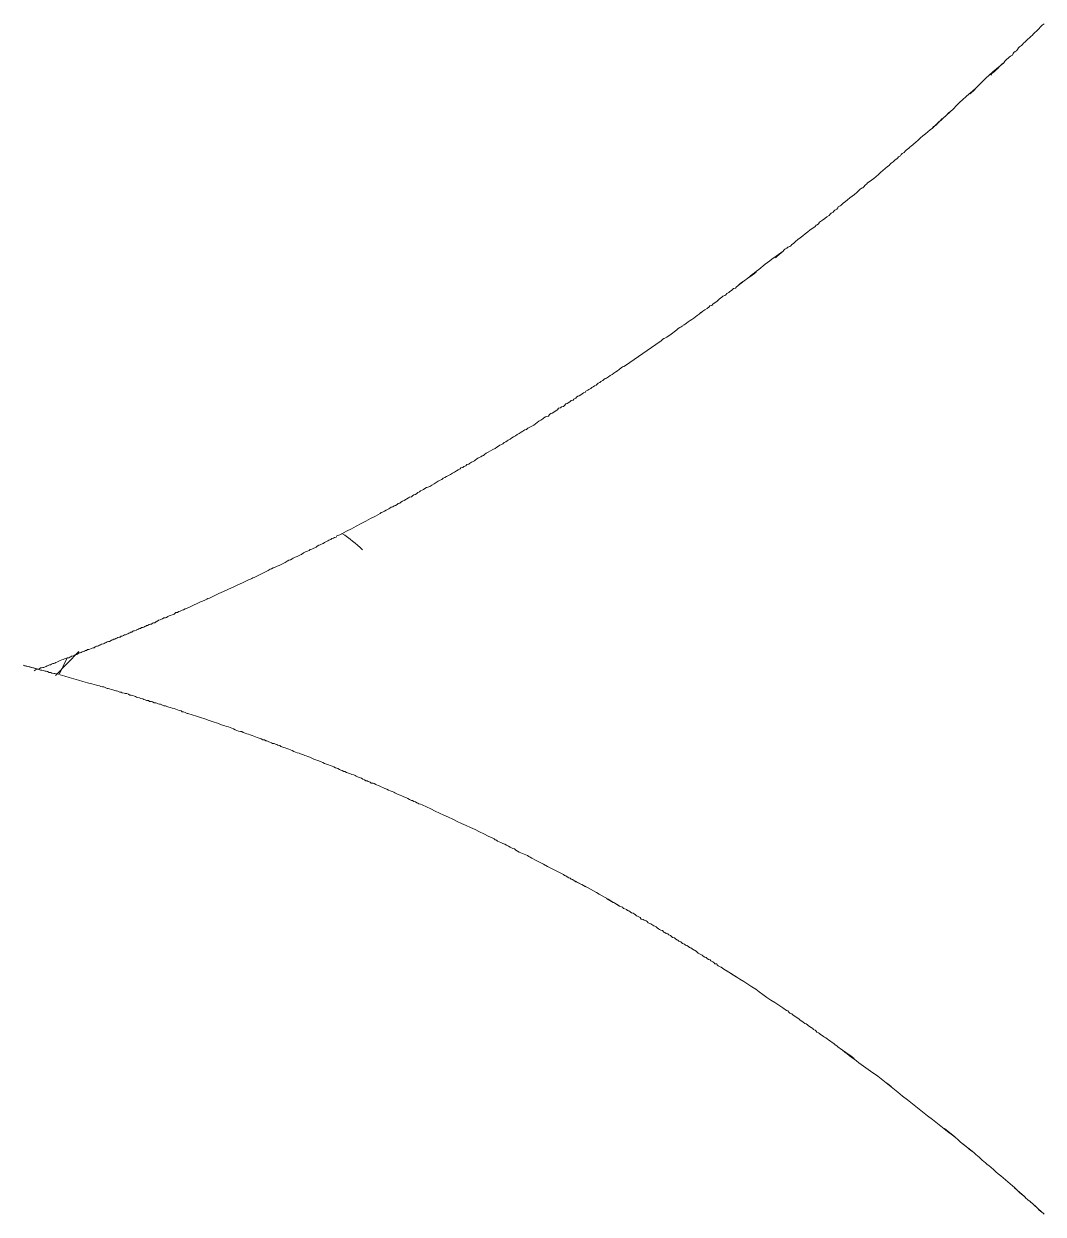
# Model space of a CAD drawing. Header units: millimetres. Extents: x 5194 to 16594, y 329 to 7592.
# Drawn here: x 11557.2 to 11604.9, y 3672.6 to 3728.3 of the extents above; entities that cross this region are included whole.
import ezdxf

# ---------------------------------------------------------------- set-up
doc = ezdxf.new("R2010")
doc.units = ezdxf.units.MM
doc.header["$MEASUREMENT"] = 0
doc.layers.add('PDF_Geometry', color=7, linetype='Continuous', true_color=0x231f20)

msp = doc.modelspace()

# ---------------------------------------------------------------- linework, layer by layer
at = {"layer": 'PDF_Geometry', "color": 0, "lineweight": 9}
for p, q in [((11604.752, 3728.1), (11604.707, 3728.055)), ((11604.797, 3728.168), (11604.752, 3728.1)), ((11604.842, 3728.213), (11604.797, 3728.168)), ((11604.887, 3728.258), (11604.842, 3728.213)), ((11604.977, 3728.325), (11604.887, 3728.258)), ((11604.01, 3727.426), (11603.965, 3727.358)), ((11604.37, 3727.741), (11604.302, 3727.673)), ((11604.415, 3727.786), (11604.37, 3727.741)), ((11603.493, 3726.864), (11603.403, 3726.819)), ((11603.537, 3726.931), (11603.493, 3726.864)), ((11603.83, 3727.246), (11603.785, 3727.201)), ((11603.92, 3727.313), (11603.83, 3727.246)), ((11603.965, 3727.358), (11603.92, 3727.313)), ((11602.863, 3726.301), (11602.818, 3726.234)), ((11602.908, 3726.346), (11602.863, 3726.301)), ((11602.953, 3726.391), (11602.908, 3726.346)), ((11603.02, 3726.459), (11602.953, 3726.391)), ((11603.088, 3726.504), (11603.02, 3726.459)), ((11602.818, 3726.234), (11602.75, 3726.189)), ((11599.872, 3723.558), (11600.591, 3724.21)), ((11600.254, 3723.917), (11599.759, 3723.445)), ((11599.759, 3723.445), (11599.804, 3723.513)), ((11599.804, 3723.513), (11599.872, 3723.558)), ((11600.187, 3723.872), (11600.254, 3723.917)), ((11598.522, 3722.411), (11598.477, 3722.366)), ((11598.59, 3722.456), (11598.522, 3722.411)), ((11598.657, 3722.501), (11598.59, 3722.456)), ((11598.702, 3722.546), (11598.657, 3722.501)), ((11598.77, 3722.613), (11598.702, 3722.546)), ((11598.837, 3722.658), (11598.77, 3722.613)), ((11598.882, 3722.703), (11598.837, 3722.658)), ((11597.915, 3721.871), (11597.825, 3721.803)), ((11597.96, 3721.916), (11597.915, 3721.871)), ((11598.005, 3721.961), (11597.96, 3721.916)), ((11598.095, 3722.006), (11598.005, 3721.961)), ((11598.14, 3722.051), (11598.095, 3722.006)), ((11598.163, 3722.096), (11598.14, 3722.051)), ((11598.253, 3722.141), (11598.163, 3722.096)), ((11598.297, 3722.208), (11598.253, 3722.141)), ((11598.342, 3722.253), (11598.297, 3722.208)), ((11598.432, 3722.298), (11598.342, 3722.253)), ((11598.477, 3722.366), (11598.432, 3722.298)), ((11597.735, 3721.691), (11597.645, 3721.646)), ((11597.78, 3721.759), (11597.735, 3721.691)), ((11597.825, 3721.803), (11597.78, 3721.759)), ((11596.611, 3720.769), (11596.543, 3720.702)), ((11596.678, 3720.836), (11596.611, 3720.769)), ((11596.723, 3720.881), (11596.678, 3720.836)), ((11596.791, 3720.926), (11596.723, 3720.881)), ((11596.363, 3720.567), (11596.318, 3720.522)), ((11596.431, 3720.634), (11596.363, 3720.567)), ((11596.498, 3720.657), (11596.431, 3720.634)), ((11596.543, 3720.702), (11596.498, 3720.657)), ((11595.194, 3719.6), (11595.149, 3719.555)), ((11595.284, 3719.645), (11595.194, 3719.6)), ((11595.329, 3719.712), (11595.284, 3719.645)), ((11595.351, 3719.757), (11595.329, 3719.712)), ((11595.441, 3719.802), (11595.351, 3719.757)), ((11595.486, 3719.847), (11595.441, 3719.802)), ((11594.519, 3719.082), (11594.474, 3719.037)), ((11594.969, 3719.42), (11594.924, 3719.352)), ((11595.014, 3719.465), (11594.969, 3719.42)), ((11595.104, 3719.51), (11595.014, 3719.465)), ((11595.149, 3719.555), (11595.104, 3719.51)), ((11594.317, 3718.902), (11594.272, 3718.835)), ((11594.362, 3718.925), (11594.317, 3718.902)), ((11594.429, 3718.97), (11594.362, 3718.925)), ((11594.474, 3719.037), (11594.429, 3718.97)), ((11593.125, 3717.935), (11593.08, 3717.913)), ((11593.17, 3718.003), (11593.125, 3717.935)), ((11593.26, 3718.048), (11593.17, 3718.003)), ((11593.305, 3718.093), (11593.26, 3718.048)), ((11593.35, 3718.138), (11593.305, 3718.093)), ((11592.81, 3717.733), (11592.765, 3717.688)), ((11592.855, 3717.778), (11592.81, 3717.733)), ((11592.945, 3717.823), (11592.855, 3717.778)), ((11592.99, 3717.868), (11592.945, 3717.823)), ((11593.08, 3717.913), (11592.99, 3717.868)), ((11590.944, 3716.294), (11590.584, 3716.024)), ((11591.011, 3716.339), (11590.944, 3716.294)), ((11591.056, 3716.384), (11591.011, 3716.339)), ((11591.123, 3716.429), (11591.056, 3716.384)), ((11590.134, 3715.709), (11590.089, 3715.641)), ((11590.224, 3715.754), (11590.134, 3715.709)), ((11590.269, 3715.799), (11590.224, 3715.754)), ((11590.359, 3715.844), (11590.269, 3715.799)), ((11590.404, 3715.889), (11590.359, 3715.844)), ((11590.449, 3715.934), (11590.404, 3715.889)), ((11590.539, 3715.956), (11590.449, 3715.934)), ((11590.584, 3716.024), (11590.539, 3715.956)), ((11589.437, 3715.147), (11589.347, 3715.124)), ((11589.482, 3715.214), (11589.437, 3715.147)), ((11589.549, 3715.259), (11589.482, 3715.214)), ((11589.617, 3715.304), (11589.549, 3715.259)), ((11589.684, 3715.349), (11589.617, 3715.304)), ((11589.729, 3715.394), (11589.684, 3715.349)), ((11589.774, 3715.439), (11589.729, 3715.394)), ((11589.842, 3715.484), (11589.774, 3715.439)), ((11589.909, 3715.529), (11589.842, 3715.484)), ((11589.954, 3715.574), (11589.909, 3715.529)), ((11590.044, 3715.619), (11589.954, 3715.574)), ((11590.089, 3715.641), (11590.044, 3715.619)), ((11589.347, 3715.124), (11589.302, 3715.079)), ((11587.055, 3713.482), (11587.01, 3713.46)), ((11587.122, 3713.55), (11587.055, 3713.482)), ((11587.19, 3713.595), (11587.122, 3713.55)), ((11587.235, 3713.617), (11587.19, 3713.595)), ((11587.325, 3713.662), (11587.235, 3713.617)), ((11585.256, 3712.268), (11585.188, 3712.223)), ((11585.323, 3712.29), (11585.256, 3712.268)), ((11585.391, 3712.335), (11585.323, 3712.29)), ((11583.772, 3711.256), (11583.682, 3711.211)), ((11583.817, 3711.301), (11583.772, 3711.256)), ((11583.884, 3711.346), (11583.817, 3711.301)), ((11583.951, 3711.391), (11583.884, 3711.346)), ((11584.019, 3711.413), (11583.951, 3711.391)), ((11584.064, 3711.458), (11584.019, 3711.413)), ((11584.109, 3711.503), (11584.064, 3711.458)), ((11584.199, 3711.548), (11584.109, 3711.503)), ((11584.244, 3711.593), (11584.199, 3711.548)), ((11584.334, 3711.638), (11584.244, 3711.593)), ((11584.379, 3711.683), (11584.334, 3711.638)), ((11584.446, 3711.728), (11584.379, 3711.683)), ((11584.514, 3711.751), (11584.446, 3711.728)), ((11582.849, 3710.694), (11582.805, 3710.649)), ((11582.939, 3710.716), (11582.849, 3710.694)), ((11582.984, 3710.761), (11582.939, 3710.716)), ((11583.074, 3710.806), (11582.984, 3710.761)), ((11583.097, 3710.851), (11583.074, 3710.806)), ((11583.164, 3710.896), (11583.097, 3710.851)), ((11583.232, 3710.918), (11583.164, 3710.896)), ((11583.299, 3710.963), (11583.232, 3710.918)), ((11583.367, 3711.008), (11583.299, 3710.963)), ((11583.434, 3711.053), (11583.367, 3711.008)), ((11583.502, 3711.076), (11583.434, 3711.053)), ((11583.547, 3711.143), (11583.502, 3711.076)), ((11583.637, 3711.188), (11583.547, 3711.143)), ((11583.682, 3711.211), (11583.637, 3711.188)), ((11582.04, 3710.154), (11581.972, 3710.109)), ((11582.107, 3710.199), (11582.04, 3710.154)), ((11582.175, 3710.244), (11582.107, 3710.199)), ((11582.22, 3710.266), (11582.175, 3710.244)), ((11582.265, 3710.334), (11582.22, 3710.266)), ((11582.355, 3710.356), (11582.265, 3710.334)), ((11582.4, 3710.401), (11582.355, 3710.356)), ((11582.49, 3710.424), (11582.4, 3710.401)), ((11582.535, 3710.469), (11582.49, 3710.424)), ((11582.602, 3710.536), (11582.535, 3710.469)), ((11582.67, 3710.559), (11582.602, 3710.536)), ((11582.737, 3710.604), (11582.67, 3710.559)), ((11582.805, 3710.649), (11582.737, 3710.604)), ((11581.568, 3709.884), (11581.523, 3709.839)), ((11581.658, 3709.929), (11581.568, 3709.884)), ((11581.703, 3709.951), (11581.658, 3709.929)), ((11581.792, 3709.974), (11581.703, 3709.951)), ((11581.837, 3710.041), (11581.792, 3709.974)), ((11581.905, 3710.086), (11581.837, 3710.041)), ((11581.972, 3710.109), (11581.905, 3710.086)), ((11580.758, 3709.344), (11580.691, 3709.322)), ((11580.825, 3709.412), (11580.758, 3709.344)), ((11579.521, 3708.602), (11579.454, 3708.557)), ((11579.589, 3708.647), (11579.521, 3708.602)), ((11579.656, 3708.67), (11579.589, 3708.647)), ((11579.723, 3708.737), (11579.656, 3708.67)), ((11579.791, 3708.76), (11579.723, 3708.737)), ((11579.858, 3708.805), (11579.791, 3708.76)), ((11579.903, 3708.849), (11579.858, 3708.805)), ((11579.993, 3708.894), (11579.903, 3708.849)), ((11578.374, 3707.927), (11578.329, 3707.882)), ((11578.419, 3707.95), (11578.374, 3707.927)), ((11578.487, 3707.995), (11578.419, 3707.95)), ((11578.554, 3708.04), (11578.487, 3707.995)), ((11578.622, 3708.062), (11578.554, 3708.04)), ((11578.689, 3708.107), (11578.622, 3708.062)), ((11578.756, 3708.13), (11578.689, 3708.107)), ((11577.699, 3707.545), (11577.654, 3707.5)), ((11577.789, 3707.568), (11577.699, 3707.545)), ((11577.834, 3707.613), (11577.789, 3707.568)), ((11577.924, 3707.635), (11577.834, 3707.613)), ((11577.969, 3707.703), (11577.924, 3707.635)), ((11578.059, 3707.725), (11577.969, 3707.703)), ((11578.104, 3707.748), (11578.059, 3707.725)), ((11578.194, 3707.815), (11578.104, 3707.748)), ((11578.239, 3707.837), (11578.194, 3707.815)), ((11578.329, 3707.882), (11578.239, 3707.837)), ((11576.867, 3707.073), (11576.8, 3707.005)), ((11576.935, 3707.095), (11576.867, 3707.073)), ((11575.428, 3706.241), (11575.383, 3706.196)), ((11575.496, 3706.286), (11575.428, 3706.241)), ((11575.563, 3706.308), (11575.496, 3706.286)), ((11575.63, 3706.353), (11575.563, 3706.308)), ((11575.675, 3706.398), (11575.63, 3706.353)), ((11575.765, 3706.421), (11575.675, 3706.398)), ((11575.81, 3706.466), (11575.765, 3706.421)), ((11575.878, 3706.511), (11575.81, 3706.466)), ((11575.945, 3706.533), (11575.878, 3706.511)), ((11576.013, 3706.578), (11575.945, 3706.533)), ((11576.08, 3706.623), (11576.013, 3706.578)), ((11574.439, 3705.701), (11574.371, 3705.656)), ((11574.506, 3705.723), (11574.439, 3705.701)), ((11574.573, 3705.768), (11574.506, 3705.723)), ((11574.641, 3705.791), (11574.573, 3705.768)), ((11574.708, 3705.836), (11574.641, 3705.791)), ((11574.753, 3705.881), (11574.708, 3705.836)), ((11574.843, 3705.903), (11574.753, 3705.881)), ((11574.888, 3705.948), (11574.843, 3705.903)), ((11574.956, 3705.993), (11574.888, 3705.948)), ((11575.046, 3706.016), (11574.956, 3705.993)), ((11575.113, 3706.061), (11575.046, 3706.016)), ((11575.158, 3706.106), (11575.113, 3706.061)), ((11575.248, 3706.151), (11575.158, 3706.106)), ((11575.293, 3706.173), (11575.248, 3706.151)), ((11575.383, 3706.196), (11575.293, 3706.173)), ((11573.966, 3705.454), (11573.921, 3705.409)), ((11574.034, 3705.476), (11573.966, 3705.454)), ((11574.124, 3705.521), (11574.034, 3705.476)), ((11574.191, 3705.566), (11574.124, 3705.521)), ((11574.236, 3705.589), (11574.191, 3705.566)), ((11574.326, 3705.634), (11574.236, 3705.589)), ((11574.371, 3705.656), (11574.326, 3705.634)), ((11571.245, 3704.014), (11571.2, 3703.992)), ((11571.313, 3704.059), (11571.245, 3704.014)), ((11571.38, 3704.082), (11571.313, 3704.059)), ((11571.47, 3704.127), (11571.38, 3704.082)), ((11571.515, 3704.172), (11571.47, 3704.127)), ((11571.605, 3704.194), (11571.515, 3704.172)), ((11571.65, 3704.239), (11571.605, 3704.194)), ((11571.74, 3704.262), (11571.65, 3704.239)), ((11571.785, 3704.284), (11571.74, 3704.262)), ((11571.852, 3704.307), (11571.785, 3704.284)), ((11571.897, 3704.374), (11571.852, 3704.307)), ((11571.987, 3704.397), (11571.897, 3704.374)), ((11572.032, 3704.419), (11571.987, 3704.397)), ((11572.122, 3704.464), (11572.032, 3704.419)), ((11570.121, 3703.452), (11570.031, 3703.407)), ((11570.188, 3703.475), (11570.121, 3703.452)), ((11570.233, 3703.497), (11570.188, 3703.475)), ((11570.323, 3703.565), (11570.233, 3703.497)), ((11570.368, 3703.587), (11570.323, 3703.565)), ((11570.458, 3703.632), (11570.368, 3703.587)), ((11570.525, 3703.654), (11570.458, 3703.632)), ((11570.593, 3703.677), (11570.525, 3703.654)), ((11570.638, 3703.722), (11570.593, 3703.677)), ((11570.728, 3703.744), (11570.638, 3703.722)), ((11570.818, 3703.789), (11570.728, 3703.744)), ((11570.863, 3703.812), (11570.818, 3703.789)), ((11570.93, 3703.834), (11570.863, 3703.812)), ((11570.975, 3703.879), (11570.93, 3703.834)), ((11571.043, 3703.924), (11570.975, 3703.879)), ((11571.11, 3703.947), (11571.043, 3703.924)), ((11571.2, 3703.992), (11571.11, 3703.947)), ((11569.716, 3703.25), (11569.648, 3703.227)), ((11569.806, 3703.295), (11569.716, 3703.25)), ((11569.851, 3703.317), (11569.806, 3703.295)), ((11569.941, 3703.362), (11569.851, 3703.317)), ((11569.986, 3703.385), (11569.941, 3703.362)), ((11570.031, 3703.407), (11569.986, 3703.385)), ((11567.917, 3702.373), (11567.827, 3702.328)), ((11567.962, 3702.395), (11567.917, 3702.373)), ((11568.029, 3702.418), (11567.962, 3702.395)), ((11568.839, 3702.822), (11568.771, 3702.8)), ((11568.906, 3702.867), (11568.839, 3702.822)), ((11567.759, 3702.305), (11567.692, 3702.283)), ((11567.827, 3702.328), (11567.759, 3702.305)), ((11565.803, 3701.406), (11565.713, 3701.361)), ((11565.848, 3701.428), (11565.803, 3701.406)), ((11565.938, 3701.451), (11565.848, 3701.428)), ((11564.116, 3700.641), (11564.183, 3700.663)), ((11564.183, 3700.663), (11564.273, 3700.708)), ((11564.273, 3700.708), (11564.318, 3700.731)), ((11564.318, 3700.731), (11564.363, 3700.776)), ((11564.363, 3700.776), (11564.431, 3700.776)), ((11564.431, 3700.776), (11564.498, 3700.821)), ((11564.498, 3700.821), (11564.566, 3700.843)), ((11564.566, 3700.843), (11564.656, 3700.888)), ((11564.656, 3700.888), (11564.723, 3700.911)), ((11564.723, 3700.911), (11564.791, 3700.956)), ((11564.791, 3700.956), (11564.881, 3700.978)), ((11564.881, 3700.978), (11564.926, 3701.001)), ((11562.857, 3700.101), (11562.902, 3700.124)), ((11562.902, 3700.124), (11562.947, 3700.146)), ((11562.947, 3700.146), (11562.991, 3700.169)), ((11562.991, 3700.169), (11563.036, 3700.169)), ((11563.036, 3700.169), (11563.104, 3700.214)), ((11563.104, 3700.214), (11563.171, 3700.236)), ((11563.171, 3700.236), (11563.216, 3700.236)), ((11563.216, 3700.236), (11563.261, 3700.281)), ((11563.261, 3700.281), (11563.306, 3700.304)), ((11563.306, 3700.304), (11563.374, 3700.304)), ((11563.374, 3700.304), (11563.419, 3700.349)), ((11563.419, 3700.349), (11563.441, 3700.349)), ((11563.441, 3700.349), (11563.509, 3700.394)), ((11563.509, 3700.394), (11563.554, 3700.416)), ((11563.554, 3700.416), (11563.621, 3700.439)), ((11563.621, 3700.439), (11563.689, 3700.461)), ((11563.689, 3700.461), (11563.734, 3700.483)), ((11563.734, 3700.483), (11563.801, 3700.528)), ((11563.801, 3700.528), (11563.869, 3700.528)), ((11563.869, 3700.528), (11563.914, 3700.551)), ((11563.914, 3700.551), (11563.981, 3700.596)), ((11563.981, 3700.596), (11564.048, 3700.618)), ((11564.048, 3700.618), (11564.116, 3700.641)), ((11561.507, 3699.539), (11561.552, 3699.561)), ((11561.552, 3699.561), (11561.597, 3699.584)), ((11561.597, 3699.584), (11561.642, 3699.606)), ((11561.642, 3699.606), (11561.71, 3699.629)), ((11561.71, 3699.629), (11561.755, 3699.629)), ((11561.755, 3699.629), (11561.8, 3699.674)), ((11561.8, 3699.674), (11561.845, 3699.674)), ((11561.845, 3699.674), (11561.912, 3699.696)), ((11561.912, 3699.696), (11561.957, 3699.741)), ((11561.957, 3699.741), (11562.002, 3699.741)), ((11562.002, 3699.741), (11562.069, 3699.764)), ((11562.069, 3699.764), (11562.114, 3699.786)), ((11562.114, 3699.786), (11562.159, 3699.809)), ((11562.159, 3699.809), (11562.204, 3699.831)), ((11562.204, 3699.831), (11562.249, 3699.854)), ((11562.249, 3699.854), (11562.294, 3699.854)), ((11562.294, 3699.854), (11562.339, 3699.899)), ((11562.339, 3699.899), (11562.384, 3699.921)), ((11562.384, 3699.921), (11562.429, 3699.921)), ((11562.429, 3699.921), (11562.497, 3699.944)), ((11562.497, 3699.944), (11562.519, 3699.966)), ((11562.519, 3699.966), (11562.587, 3699.989)), ((11562.587, 3699.989), (11562.632, 3700.011)), ((11562.632, 3700.011), (11562.654, 3700.034)), ((11562.654, 3700.034), (11562.699, 3700.034)), ((11562.699, 3700.034), (11562.744, 3700.079)), ((11562.744, 3700.079), (11562.812, 3700.079)), ((11562.812, 3700.079), (11562.857, 3700.101)), ((11560.09, 3698.977), (11560.135, 3698.999)), ((11560.135, 3698.999), (11560.18, 3698.999)), ((11560.18, 3698.999), (11560.225, 3699.044)), ((11560.225, 3699.044), (11560.293, 3699.044)), ((11560.293, 3699.044), (11560.338, 3699.067)), ((11560.338, 3699.067), (11560.405, 3699.089)), ((11560.405, 3699.089), (11560.45, 3699.112)), ((11560.45, 3699.112), (11560.495, 3699.134)), ((11560.495, 3699.134), (11560.54, 3699.134)), ((11560.54, 3699.134), (11560.585, 3699.179)), ((11560.585, 3699.179), (11560.653, 3699.202)), ((11560.653, 3699.202), (11560.698, 3699.202)), ((11560.698, 3699.202), (11560.743, 3699.224)), ((11560.743, 3699.224), (11560.788, 3699.247)), ((11560.788, 3699.247), (11560.833, 3699.269)), ((11560.833, 3699.269), (11560.878, 3699.292)), ((11560.878, 3699.292), (11560.967, 3699.314)), ((11560.967, 3699.314), (11561.012, 3699.337)), ((11561.012, 3699.337), (11561.057, 3699.359)), ((11561.057, 3699.359), (11561.102, 3699.382)), ((11561.102, 3699.382), (11561.147, 3699.404)), ((11561.147, 3699.404), (11561.215, 3699.426)), ((11561.215, 3699.426), (11561.26, 3699.426)), ((11561.26, 3699.426), (11561.327, 3699.471)), ((11561.327, 3699.471), (11561.372, 3699.494)), ((11561.372, 3699.494), (11561.417, 3699.494)), ((11561.417, 3699.494), (11561.462, 3699.539)), ((11561.462, 3699.539), (11561.507, 3699.539)), ((11558.741, 3698.437), (11558.696, 3698.414)), ((11559.827, 3698.959), (11558.725, 3697.834)), ((11558.899, 3697.881), (11559.281, 3698.662)), ((11559.281, 3698.662), (11559.348, 3698.662)), ((11559.348, 3698.662), (11559.393, 3698.684)), ((11559.393, 3698.684), (11559.438, 3698.707)), ((11559.438, 3698.707), (11559.483, 3698.729)), ((11559.483, 3698.729), (11559.551, 3698.752)), ((11559.551, 3698.752), (11559.596, 3698.752)), ((11559.596, 3698.752), (11559.641, 3698.797)), ((11559.641, 3698.797), (11559.686, 3698.819)), ((11559.686, 3698.819), (11559.731, 3698.819)), ((11559.731, 3698.819), (11559.776, 3698.842)), ((11559.776, 3698.842), (11559.821, 3698.887)), ((11559.821, 3698.887), (11559.888, 3698.887)), ((11559.888, 3698.887), (11559.933, 3698.909)), ((11559.933, 3698.909), (11559.978, 3698.932)), ((11559.978, 3698.932), (11560.045, 3698.954)), ((11560.045, 3698.954), (11560.09, 3698.977)), ((11557.212, 3698.309), (11557.954, 3698.106)), ((11557.774, 3698.077), (11557.729, 3698.055)), ((11557.796, 3698.1), (11557.774, 3698.077)), ((11557.886, 3698.122), (11557.796, 3698.1)), ((11557.931, 3698.122), (11557.886, 3698.122)), ((11557.976, 3698.145), (11557.931, 3698.122)), ((11557.954, 3698.106), (11558.022, 3698.084)), ((11558.021, 3698.19), (11557.976, 3698.145)), ((11558.066, 3698.19), (11558.021, 3698.19)), ((11558.022, 3698.084), (11558.089, 3698.084)), ((11558.134, 3698.212), (11558.066, 3698.19)), ((11558.089, 3698.084), (11558.156, 3698.061)), ((11558.179, 3698.212), (11558.134, 3698.212)), ((11558.156, 3698.061), (11558.246, 3698.039)), ((11558.246, 3698.235), (11558.179, 3698.212)), ((11558.291, 3698.257), (11558.246, 3698.235)), ((11558.246, 3698.039), (11558.291, 3698.039)), ((11558.336, 3698.28), (11558.291, 3698.257)), ((11558.291, 3698.039), (11558.359, 3698.016)), ((11558.381, 3698.302), (11558.336, 3698.28)), ((11558.359, 3698.016), (11558.426, 3697.971)), ((11558.449, 3698.325), (11558.381, 3698.302)), ((11558.426, 3697.971), (11558.516, 3697.971)), ((11558.494, 3698.325), (11558.449, 3698.325)), ((11558.539, 3698.369), (11558.494, 3698.325)), ((11558.516, 3697.971), (11558.561, 3697.949)), ((11558.606, 3698.392), (11558.539, 3698.369)), ((11558.561, 3697.949), (11558.651, 3697.926)), ((11558.651, 3698.392), (11558.606, 3698.392)), ((11558.696, 3698.414), (11558.651, 3698.392)), ((11558.651, 3697.926), (11558.696, 3697.926)), ((11558.696, 3697.926), (11558.764, 3697.904)), ((11558.764, 3697.904), (11558.831, 3697.904)), ((11558.831, 3697.904), (11558.899, 3697.881)), ((11560.653, 3697.387), (11560.698, 3697.364)), ((11560.698, 3697.364), (11560.788, 3697.342)), ((11560.788, 3697.342), (11560.855, 3697.319)), ((11560.855, 3697.319), (11560.923, 3697.297)), ((11560.923, 3697.297), (11560.99, 3697.297)), ((11560.99, 3697.297), (11561.058, 3697.274)), ((11561.058, 3697.274), (11561.148, 3697.229)), ((11561.148, 3697.229), (11561.193, 3697.229)), ((11561.193, 3697.229), (11561.26, 3697.207)), ((11561.26, 3697.207), (11561.327, 3697.184)), ((11561.327, 3697.184), (11561.417, 3697.162)), ((11561.417, 3697.162), (11561.462, 3697.139)), ((11561.462, 3697.139), (11561.552, 3697.117)), ((11561.552, 3697.117), (11561.575, 3697.117)), ((11561.575, 3697.117), (11561.642, 3697.094)), ((11561.642, 3697.094), (11561.732, 3697.049)), ((11561.732, 3697.049), (11561.8, 3697.049)), ((11561.8, 3697.049), (11561.845, 3697.027)), ((11561.845, 3697.027), (11561.935, 3697.004)), ((11561.935, 3697.004), (11561.98, 3696.982)), ((11561.98, 3696.982), (11562.07, 3696.982)), ((11562.07, 3696.982), (11562.137, 3696.959)), ((11562.137, 3696.959), (11562.205, 3696.914)), ((11562.205, 3696.914), (11562.272, 3696.914)), ((11562.272, 3696.914), (11562.339, 3696.892)), ((11562.339, 3696.892), (11562.429, 3696.869)), ((11562.429, 3696.869), (11562.474, 3696.847)), ((11562.474, 3696.847), (11562.519, 3696.824)), ((11562.519, 3696.824), (11562.587, 3696.802)), ((11562.587, 3696.802), (11562.654, 3696.78)), ((11562.654, 3696.78), (11562.722, 3696.757)), ((11562.722, 3696.757), (11562.812, 3696.735)), ((11562.812, 3696.735), (11562.857, 3696.712)), ((11562.857, 3696.712), (11562.924, 3696.69)), ((11562.924, 3696.69), (11562.992, 3696.667)), ((11562.992, 3696.667), (11563.082, 3696.667)), ((11563.082, 3696.667), (11563.127, 3696.622)), ((11563.127, 3696.622), (11563.217, 3696.622)), ((11563.217, 3696.622), (11563.262, 3696.6)), ((11563.262, 3696.6), (11563.351, 3696.555)), ((11563.351, 3696.555), (11563.419, 3696.555)), ((11563.419, 3696.555), (11563.464, 3696.532)), ((11563.464, 3696.532), (11563.531, 3696.51)), ((11563.531, 3696.51), (11563.599, 3696.487)), ((11563.599, 3696.487), (11563.644, 3696.487)), ((11563.644, 3696.487), (11563.734, 3696.442)), ((11563.734, 3696.442), (11563.801, 3696.42)), ((11563.801, 3696.42), (11563.869, 3696.42)), ((11563.869, 3696.42), (11563.936, 3696.375)), ((11564.611, 3696.172), (11564.656, 3696.127)), ((11564.656, 3696.127), (11564.723, 3696.127)), ((11564.723, 3696.127), (11564.791, 3696.105)), ((11564.791, 3696.105), (11564.881, 3696.06)), ((11564.881, 3696.06), (11564.926, 3696.06)), ((11566.5, 3695.52), (11566.59, 3695.498)), ((11566.59, 3695.498), (11566.657, 3695.475)), ((11566.657, 3695.475), (11566.725, 3695.453)), ((11567.377, 3695.205), (11567.445, 3695.205)), ((11567.445, 3695.205), (11567.512, 3695.16)), ((11568.164, 3694.935), (11568.209, 3694.913)), ((11568.209, 3694.913), (11568.299, 3694.89)), ((11568.299, 3694.89), (11568.344, 3694.868)), ((11568.344, 3694.868), (11568.434, 3694.823)), ((11568.434, 3694.823), (11568.502, 3694.823)), ((11568.502, 3694.823), (11568.569, 3694.778)), ((11568.569, 3694.778), (11568.614, 3694.778)), ((11568.614, 3694.778), (11568.704, 3694.733)), ((11568.704, 3694.733), (11568.749, 3694.711)), ((11568.749, 3694.711), (11568.839, 3694.688)), ((11568.839, 3694.688), (11568.884, 3694.643)), ((11568.884, 3694.643), (11568.951, 3694.643)), ((11568.951, 3694.643), (11569.019, 3694.621)), ((11569.019, 3694.621), (11569.086, 3694.598)), ((11569.086, 3694.598), (11569.131, 3694.576)), ((11569.131, 3694.576), (11569.221, 3694.553)), ((11569.221, 3694.553), (11569.266, 3694.508)), ((11569.266, 3694.508), (11569.356, 3694.486)), ((11569.356, 3694.486), (11569.401, 3694.463)), ((11569.401, 3694.463), (11569.469, 3694.441)), ((11570.121, 3694.193), (11570.188, 3694.171)), ((11570.188, 3694.171), (11570.233, 3694.148)), ((11570.233, 3694.148), (11570.323, 3694.126)), ((11570.323, 3694.126), (11570.391, 3694.081)), ((11571.043, 3693.833), (11571.11, 3693.811)), ((11571.11, 3693.811), (11571.155, 3693.788)), ((11571.83, 3693.519), (11571.897, 3693.496)), ((11571.897, 3693.496), (11571.942, 3693.474)), ((11571.942, 3693.474), (11572.01, 3693.429)), ((11572.01, 3693.429), (11572.077, 3693.406)), ((11572.077, 3693.406), (11572.145, 3693.384)), ((11572.145, 3693.384), (11572.212, 3693.339)), ((11572.212, 3693.339), (11572.257, 3693.339)), ((11572.257, 3693.339), (11572.347, 3693.294)), ((11572.347, 3693.294), (11572.392, 3693.271)), ((11572.392, 3693.271), (11572.482, 3693.249)), ((11572.482, 3693.249), (11572.527, 3693.226)), ((11572.527, 3693.226), (11572.595, 3693.204)), ((11572.595, 3693.204), (11572.685, 3693.181)), ((11572.685, 3693.181), (11572.752, 3693.159)), ((11572.752, 3693.159), (11572.797, 3693.114)), ((11572.797, 3693.114), (11572.864, 3693.091)), ((11572.864, 3693.091), (11572.909, 3693.069)), ((11572.909, 3693.069), (11572.999, 3693.046)), ((11572.999, 3693.046), (11573.044, 3693.024)), ((11573.044, 3693.024), (11573.112, 3692.979)), ((11573.112, 3692.979), (11573.179, 3692.956)), ((11573.179, 3692.956), (11573.247, 3692.911)), ((11573.247, 3692.911), (11573.314, 3692.911)), ((11573.314, 3692.911), (11573.359, 3692.866)), ((11573.359, 3692.866), (11573.449, 3692.844)), ((11573.449, 3692.844), (11573.494, 3692.799)), ((11573.494, 3692.799), (11573.584, 3692.799)), ((11573.584, 3692.799), (11573.629, 3692.776)), ((11573.629, 3692.776), (11573.719, 3692.731)), ((11573.719, 3692.731), (11573.742, 3692.709)), ((11573.742, 3692.709), (11573.831, 3692.686)), ((11573.831, 3692.686), (11573.876, 3692.664)), ((11574.551, 3692.372), (11574.596, 3692.349)), ((11574.596, 3692.349), (11574.664, 3692.304)), ((11575.383, 3691.989), (11575.428, 3691.989)), ((11575.428, 3691.989), (11575.496, 3691.944)), ((11575.496, 3691.944), (11575.563, 3691.922)), ((11575.563, 3691.922), (11575.631, 3691.877)), ((11575.631, 3691.877), (11575.676, 3691.854)), ((11575.676, 3691.854), (11575.721, 3691.832)), ((11575.721, 3691.832), (11575.811, 3691.809)), ((11575.811, 3691.809), (11575.878, 3691.787)), ((11579.184, 3690.213), (11579.251, 3690.19)), ((11579.251, 3690.19), (11579.296, 3690.145)), ((11579.296, 3690.145), (11579.364, 3690.123)), ((11579.364, 3690.123), (11579.409, 3690.078)), ((11580.061, 3689.763), (11580.128, 3689.74)), ((11580.128, 3689.74), (11580.196, 3689.718)), ((11580.803, 3689.403), (11580.871, 3689.358)), ((11580.871, 3689.358), (11580.938, 3689.336)), ((11580.938, 3689.336), (11581.006, 3689.291)), ((11582.49, 3688.526), (11582.535, 3688.481)), ((11582.535, 3688.481), (11582.602, 3688.459)), ((11582.602, 3688.459), (11582.67, 3688.414)), ((11582.67, 3688.414), (11582.737, 3688.369)), ((11582.737, 3688.369), (11582.805, 3688.346)), ((11582.805, 3688.346), (11582.85, 3688.301)), ((11582.85, 3688.301), (11582.917, 3688.279)), ((11585.121, 3687.042), (11585.166, 3687.019)), ((11585.166, 3687.019), (11585.256, 3686.997)), ((11585.256, 3686.997), (11585.301, 3686.929)), ((11585.301, 3686.929), (11585.368, 3686.907)), ((11585.368, 3686.907), (11585.436, 3686.884)), ((11585.436, 3686.884), (11585.481, 3686.839)), ((11585.481, 3686.839), (11585.548, 3686.817)), ((11585.548, 3686.817), (11585.616, 3686.772)), ((11585.616, 3686.772), (11585.683, 3686.727)), ((11585.683, 3686.727), (11585.751, 3686.704)), ((11585.751, 3686.704), (11585.796, 3686.682)), ((11585.796, 3686.682), (11585.863, 3686.637)), ((11585.863, 3686.637), (11585.908, 3686.592)), ((11585.908, 3686.592), (11585.953, 3686.569)), ((11585.953, 3686.569), (11586.043, 3686.524)), ((11586.043, 3686.524), (11586.088, 3686.502)), ((11586.088, 3686.502), (11586.133, 3686.434)), ((11586.133, 3686.434), (11586.223, 3686.412)), ((11586.223, 3686.412), (11586.268, 3686.389)), ((11586.268, 3686.389), (11586.358, 3686.345)), ((11586.358, 3686.345), (11586.403, 3686.322)), ((11586.403, 3686.322), (11586.448, 3686.255)), ((11586.448, 3686.255), (11586.538, 3686.232)), ((11586.538, 3686.232), (11586.583, 3686.21)), ((11586.583, 3686.21), (11586.628, 3686.187)), ((11586.628, 3686.187), (11586.718, 3686.12)), ((11586.718, 3686.12), (11586.763, 3686.097)), ((11586.763, 3686.097), (11586.83, 3686.075)), ((11586.83, 3686.075), (11586.875, 3686.03)), ((11586.875, 3686.03), (11586.943, 3685.985)), ((11586.943, 3685.985), (11586.988, 3685.94)), ((11586.988, 3685.94), (11587.055, 3685.917)), ((11587.055, 3685.917), (11587.123, 3685.895)), ((11587.123, 3685.895), (11587.19, 3685.827)), ((11587.19, 3685.827), (11587.235, 3685.805)), ((11587.235, 3685.805), (11587.303, 3685.76)), ((11587.303, 3685.76), (11587.37, 3685.737)), ((11587.37, 3685.737), (11587.415, 3685.692)), ((11587.415, 3685.692), (11587.505, 3685.67)), ((11587.505, 3685.67), (11587.55, 3685.625)), ((11587.55, 3685.625), (11587.595, 3685.58)), ((11587.595, 3685.58), (11587.685, 3685.557)), ((11587.685, 3685.557), (11587.73, 3685.512)), ((11587.73, 3685.512), (11587.797, 3685.467)), ((11587.797, 3685.467), (11587.842, 3685.445)), ((11587.842, 3685.445), (11587.887, 3685.4)), ((11587.887, 3685.4), (11587.977, 3685.377)), ((11587.977, 3685.377), (11588.022, 3685.332)), ((11588.022, 3685.332), (11588.067, 3685.288)), ((11588.067, 3685.288), (11588.157, 3685.265)), ((11588.157, 3685.265), (11588.202, 3685.22)), ((11588.202, 3685.22), (11588.27, 3685.198)), ((11588.27, 3685.198), (11588.337, 3685.153)), ((11588.337, 3685.153), (11588.382, 3685.108)), ((11588.382, 3685.108), (11588.449, 3685.085)), ((11588.449, 3685.085), (11588.517, 3685.04)), ((11588.517, 3685.04), (11588.584, 3684.995)), ((11588.584, 3684.995), (11588.629, 3684.973)), ((11588.629, 3684.973), (11588.697, 3684.928)), ((11588.697, 3684.928), (11588.742, 3684.883)), ((11588.742, 3684.883), (11588.787, 3684.838)), ((11588.787, 3684.838), (11588.854, 3684.815)), ((11588.854, 3684.815), (11588.922, 3684.77)), ((11588.922, 3684.77), (11588.989, 3684.748)), ((11588.989, 3684.748), (11589.034, 3684.703)), ((11589.034, 3684.703), (11589.102, 3684.658)), ((11589.102, 3684.658), (11589.169, 3684.635)), ((11589.169, 3684.635), (11589.214, 3684.59)), ((11589.214, 3684.59), (11589.282, 3684.545)), ((11589.282, 3684.545), (11589.349, 3684.523)), ((11589.349, 3684.523), (11589.394, 3684.478)), ((11589.394, 3684.478), (11589.484, 3684.433)), ((11589.484, 3684.433), (11589.529, 3684.41)), ((11589.529, 3684.41), (11589.574, 3684.343)), ((11589.574, 3684.343), (11589.664, 3684.343)), ((11589.664, 3684.343), (11589.686, 3684.298)), ((11589.686, 3684.298), (11589.731, 3684.253)), ((11589.731, 3684.253), (11589.821, 3684.208)), ((11589.821, 3684.208), (11589.866, 3684.186)), ((11589.866, 3684.186), (11589.934, 3684.141)), ((11589.934, 3684.141), (11590.001, 3684.096)), ((11592.925, 3682.162), (11592.992, 3682.139)), ((11592.992, 3682.139), (11593.037, 3682.072)), ((11593.037, 3682.072), (11593.082, 3682.027)), ((11593.082, 3682.027), (11593.172, 3682.004)), ((11593.172, 3682.004), (11593.217, 3681.959)), ((11593.779, 3681.554), (11593.847, 3681.532)), ((11593.847, 3681.532), (11593.914, 3681.487)), ((11593.914, 3681.487), (11593.959, 3681.442)), ((11593.959, 3681.442), (11594.027, 3681.397)), ((11594.027, 3681.397), (11594.094, 3681.352)), ((11594.094, 3681.352), (11594.139, 3681.329)), ((11594.139, 3681.329), (11594.184, 3681.262)), ((11594.184, 3681.262), (11594.274, 3681.239)), ((11594.274, 3681.239), (11594.319, 3681.194)), ((11594.319, 3681.194), (11594.342, 3681.149)), ((11594.342, 3681.149), (11594.432, 3681.105)), ((11594.432, 3681.105), (11594.477, 3681.082)), ((11594.477, 3681.082), (11594.522, 3681.037)), ((11594.522, 3681.037), (11594.589, 3680.992)), ((11594.589, 3680.992), (11594.657, 3680.947)), ((11594.657, 3680.947), (11594.701, 3680.902)), ((11594.701, 3680.902), (11594.769, 3680.88)), ((11595.331, 3680.452), (11595.399, 3680.407)), ((11595.399, 3680.407), (11595.444, 3680.385)), ((11600.931, 3676.134), (11600.976, 3676.089)), ((11600.976, 3676.089), (11601.021, 3676.044)), ((11601.021, 3676.044), (11601.066, 3675.999)), ((11601.066, 3675.999), (11601.696, 3675.505)), ((11601.696, 3675.505), (11601.741, 3675.46)), ((11601.741, 3675.46), (11601.786, 3675.415)), ((11604.147, 3673.368), (11604.192, 3673.323)), ((11604.192, 3673.323), (11604.237, 3673.278)), ((11604.237, 3673.278), (11604.304, 3673.233)), ((11604.304, 3673.233), (11604.867, 3672.716)), ((11604.867, 3672.716), (11604.934, 3672.671)), ((11604.934, 3672.671), (11604.979, 3672.626))]:
    msp.add_line(p, q, dxfattribs=at)
for centre, major_axis, start_param, end_param in [((11611.108, 3716.417), (-9.112, 9.112), -0.113627, 0.023598), ((11611.953, 3713.117), (11.228, 11.228), 1.480464, 1.582737), ((11611.465, 3691.612), (22.69, 22.69), 1.407522, 1.472015), ((11577.945, 3729.068), (-12.723, 12.723), 2.965692, 3.012195), ((11583.882, 3718.812), (-4.38, 4.38), 2.945204, 3.054187), ((11567.654, 3706.396), (2.647, 2.647), 4.268068, 4.48882), ((11565.407, 3687.998), (-5.279, 5.279), -1.16368, -1.071236), ((11572.243, 3685.79), (4.914, 4.914), 0.316439, 0.429537), ((11567.862, 3658.871), (23.361, 23.361), 0.235719, 0.312237), ((11538.321, 3601.245), (-69.047, 69.047), -1.361136, -1.343119), ((11586.388, 3671.882), (8.608, 8.608), 0.132915, 0.189835), ((11610.608, 3698.947), (-16.949, 16.949), 1.671193, 1.762424), ((11950.701, 4123.193), (401.373, 401.373), 3.254708, 3.263086), ((11566.886, 3632.398), (39.159, 39.159), 0.047374, 0.089399)]:
    msp.add_ellipse(centre, major_axis=major_axis, ratio=1, start_param=start_param, end_param=end_param, dxfattribs=at)
for points in [[(11604.707, 3728.055), (11604.594, 3727.966), (11604.505, 3727.876), (11604.415, 3727.786)], [(11604.302, 3727.673), (11604.19, 3727.583), (11604.122, 3727.493), (11604.01, 3727.426)], [(11603.785, 3727.201), (11603.627, 3726.931), (11603.605, 3727.088), (11603.537, 3726.931)], [(11603.403, 3726.819), (11603.245, 3726.661), (11603.245, 3726.729), (11603.088, 3726.504)], [(11602.75, 3726.189), (11602.615, 3726.031), (11602.57, 3726.054), (11602.48, 3725.919)], [(11601.783, 3725.312), (11601.716, 3725.199), (11601.603, 3725.132), (11601.513, 3725.042)], [(11600.591, 3724.21), (11600.479, 3724.142), (11600.411, 3724.03), (11600.299, 3723.962)], [(11600.187, 3723.872), (11600.119, 3723.783), (11599.984, 3723.693), (11599.939, 3723.603)], [(11599.759, 3723.445), (11599.467, 3723.243), (11599.152, 3722.928), (11598.882, 3722.703)], [(11597.645, 3721.646), (11597.353, 3721.421), (11597.106, 3721.129), (11596.791, 3720.926)], [(11596.318, 3720.522), (11596.049, 3720.274), (11595.734, 3720.072), (11595.486, 3719.847)], [(11594.924, 3719.352), (11594.789, 3719.307), (11594.632, 3719.127), (11594.519, 3719.082)], [(11594.272, 3718.835), (11593.957, 3718.655), (11593.642, 3718.363), (11593.35, 3718.138)], [(11592.765, 3717.688), (11592.653, 3717.598), (11592.495, 3717.463), (11592.405, 3717.373)], [(11591.506, 3716.698), (11591.416, 3716.653), (11591.236, 3716.496), (11591.123, 3716.429)], [(11590.876, 3716.249), (11590.786, 3716.204), (11590.674, 3716.069), (11590.584, 3716.024)], [(11589.302, 3715.079), (11589.189, 3714.967), (11589.032, 3714.922), (11588.919, 3714.809)], [(11588.245, 3714.315), (11588.042, 3714.202), (11588.11, 3714.202), (11587.862, 3714.067)], [(11587.01, 3713.46), (11586.47, 3713.077), (11585.931, 3712.718), (11585.391, 3712.335)], [(11585.188, 3712.223), (11584.963, 3712.043), (11584.739, 3711.908), (11584.514, 3711.751)], [(11581.523, 3709.839), (11581.275, 3709.704), (11581.095, 3709.502), (11580.825, 3709.412)], [(11580.691, 3709.322), (11580.443, 3709.187), (11580.218, 3709.029), (11579.993, 3708.894)], [(11579.454, 3708.557), (11579.296, 3708.445), (11578.846, 3708.242), (11578.756, 3708.13)], [(11577.654, 3707.5), (11577.43, 3707.388), (11577.182, 3707.208), (11576.935, 3707.095)], [(11576.8, 3707.005), (11576.62, 3706.938), (11576.26, 3706.646), (11576.08, 3706.623)], [(11573.921, 3705.409), (11573.314, 3705.094), (11572.729, 3704.779), (11572.122, 3704.464)], [(11573.094, 3703.713), (11572.779, 3704.005), (11572.487, 3704.253), (11572.127, 3704.478)], [(11568.771, 3702.8), (11568.524, 3702.665), (11568.276, 3702.552), (11568.029, 3702.418)], [(11567.692, 3702.283), (11567.107, 3701.99), (11566.522, 3701.743), (11565.938, 3701.451)], [(11565.713, 3701.361), (11565.443, 3701.248), (11565.195, 3701.113), (11564.926, 3701.001)], [(11559.281, 3698.662), (11559.101, 3698.572), (11558.943, 3698.549), (11558.741, 3698.437)], [(11557.279, 3698.286), (11557.504, 3698.241), (11557.729, 3698.196), (11557.954, 3698.106)], [(11558.944, 3697.859), (11559.528, 3697.702), (11560.068, 3697.522), (11560.653, 3697.387)], [(11563.936, 3696.375), (11564.184, 3696.33), (11564.364, 3696.24), (11564.611, 3696.172)], [(11564.926, 3696.06), (11565.443, 3695.88), (11565.983, 3695.723), (11566.5, 3695.52)], [(11566.725, 3695.453), (11566.972, 3695.385), (11567.152, 3695.273), (11567.377, 3695.205)], [(11569.469, 3694.441), (11569.716, 3694.373), (11569.896, 3694.261), (11570.121, 3694.193)], [(11570.391, 3694.081), (11570.526, 3694.081), (11570.908, 3693.856), (11571.043, 3693.833)], [(11571.155, 3693.788), (11571.358, 3693.698), (11571.628, 3693.609), (11571.83, 3693.519)], [(11573.876, 3692.664), (11574.101, 3692.574), (11574.349, 3692.439), (11574.551, 3692.372)], [(11575.878, 3691.787), (11576.957, 3691.247), (11578.082, 3690.775), (11579.184, 3690.213)], [(11579.409, 3690.078), (11579.589, 3690.01), (11579.904, 3689.875), (11580.061, 3689.763)], [(11580.196, 3689.718), (11580.376, 3689.56), (11580.601, 3689.493), (11580.803, 3689.403)], [(11581.006, 3689.291), (11581.5, 3689.043), (11581.995, 3688.751), (11582.49, 3688.526)], [(11582.917, 3688.279), (11583.165, 3688.099), (11583.254, 3688.144), (11583.524, 3687.941)], [(11584.514, 3687.402), (11584.716, 3687.244), (11584.941, 3687.177), (11585.121, 3687.042)], [(11590.001, 3684.096), (11590.181, 3683.961), (11590.429, 3683.848), (11590.586, 3683.713)], [(11591.486, 3683.151), (11591.913, 3682.814), (11592.475, 3682.476), (11592.925, 3682.162)], [(11594.769, 3680.88), (11594.926, 3680.745), (11595.196, 3680.587), (11595.331, 3680.452)], [(11595.444, 3680.385), (11595.669, 3680.205), (11595.871, 3680.093), (11596.096, 3679.913)], [(11597.198, 3679.08), (11597.4, 3678.901), (11597.625, 3678.766), (11597.827, 3678.608)], [(11600.324, 3676.629), (11600.526, 3676.472), (11600.729, 3676.292), (11600.931, 3676.134)], [(11601.133, 3675.954), (11601.291, 3675.842), (11601.516, 3675.617), (11601.696, 3675.505)], [(11601.786, 3675.415), (11601.988, 3675.257), (11602.19, 3675.055), (11602.393, 3674.897)], [(11603.562, 3673.908), (11603.742, 3673.706), (11603.945, 3673.548), (11604.147, 3673.368)], [(11604.349, 3673.188), (11604.529, 3673.076), (11604.732, 3672.828), (11604.867, 3672.716)]]:
    msp.add_open_spline(points, degree=3, dxfattribs=at)

doc.saveas('drawing.dxf')
